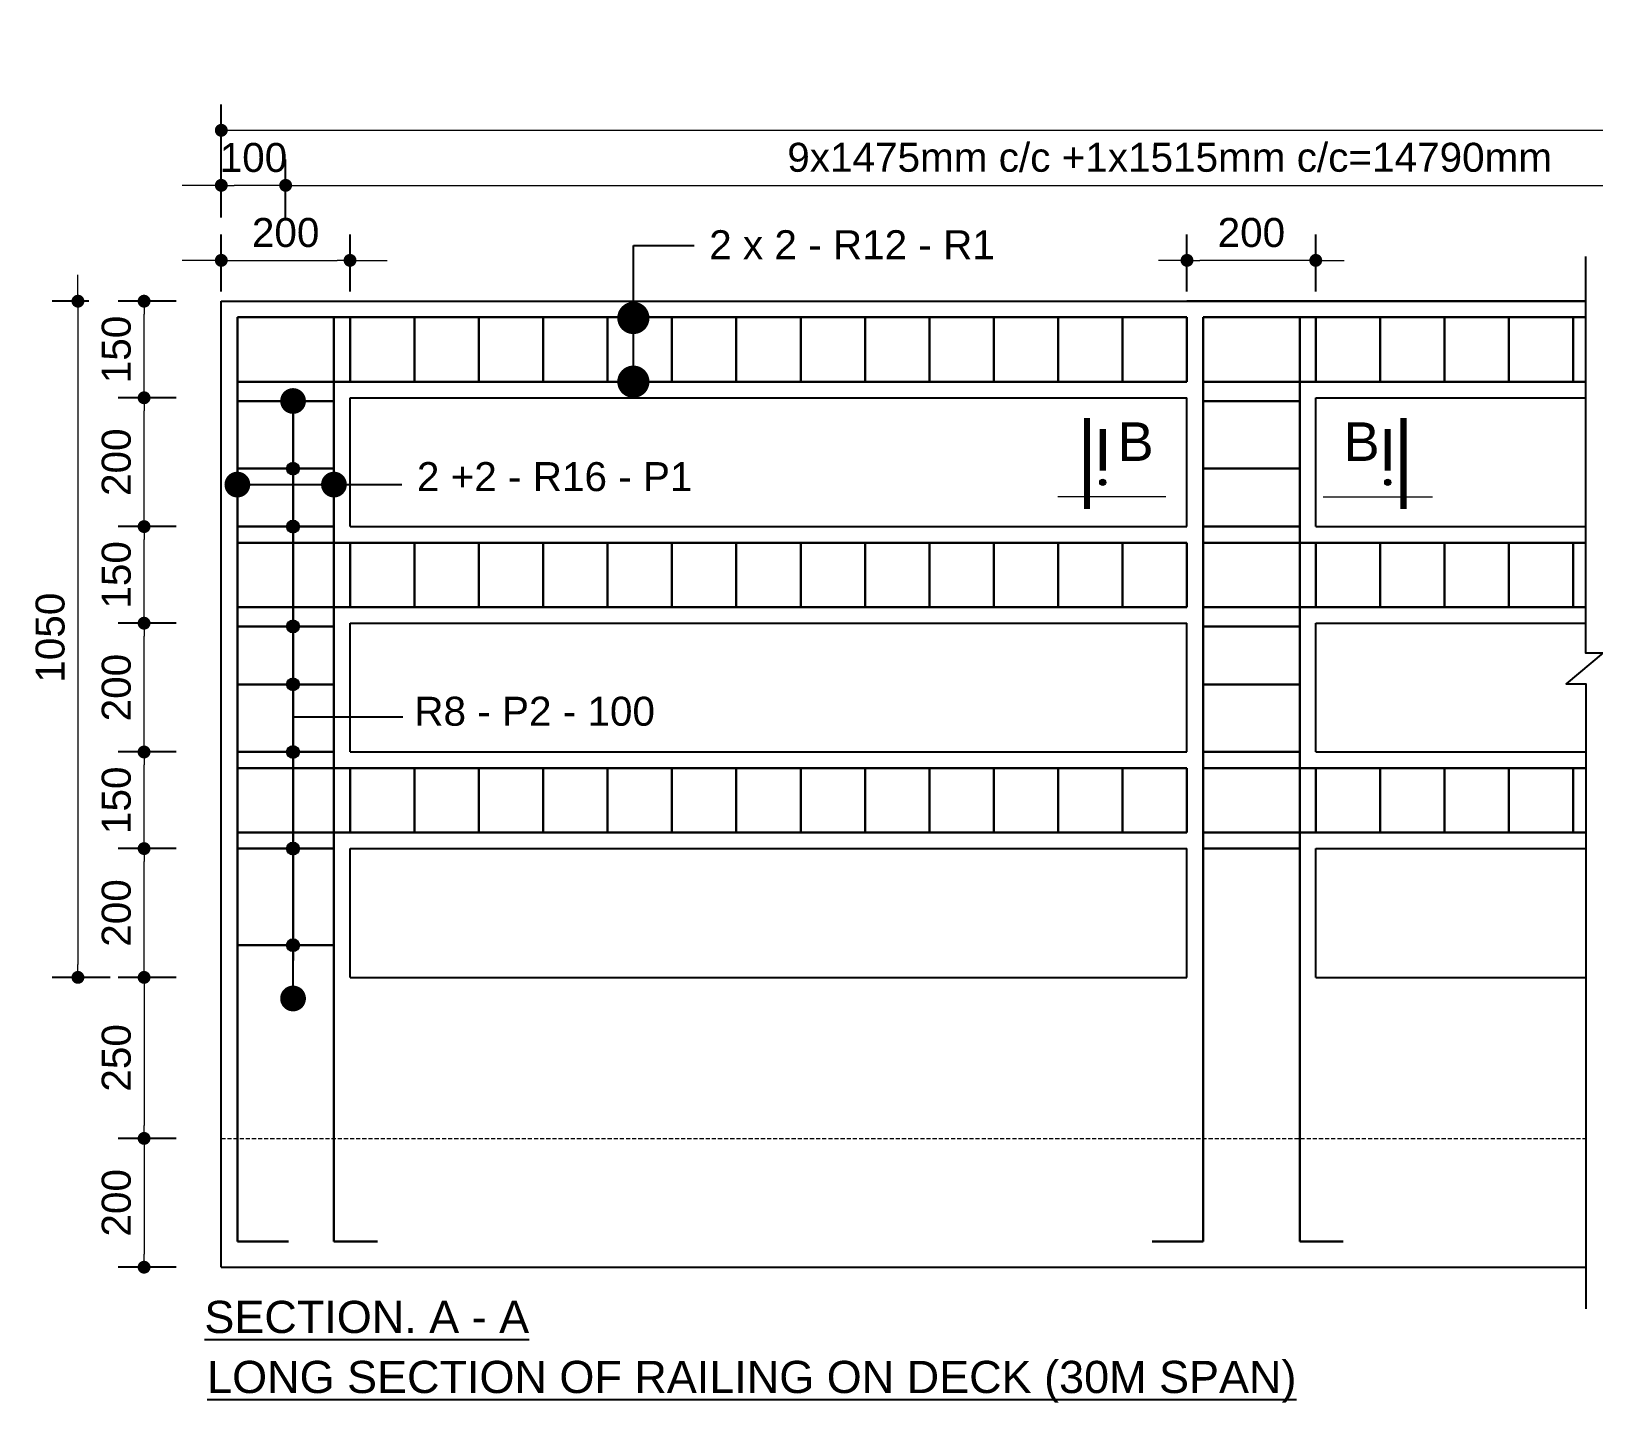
# Model space of a CAD drawing. Header units: millimetres. Extents: x 52966 to 62703, y 7652 to 27430.
# Drawn here: x 52966 to 55393, y 16251 to 18381 of the extents above; entities that cross this region are included whole.
import ezdxf

# ---------------------------------------------------------------- set-up
doc = ezdxf.new("R2010")
doc.units = ezdxf.units.MM
doc.header["$PDMODE"] = 3
doc.linetypes.add('DASHED', pattern=[19.049999999999997, 12.7, -6.35])
for name, color, linetype, lineweight in [('Ber', 12, 'Continuous', 30), ('Deck Slab', 11, 'Continuous', 25), ('Dimision', 4, 'Continuous', 18), ('Girder Line', 200, 'Continuous', 13), ('Pile', 7, 'Continuous', 20), ('Text', 7, 'Continuous', 18)]:
    doc.layers.add(name, color=color, linetype=linetype, lineweight=lineweight)
doc.styles.get("Standard").update_dxf_attribs({"font": 'arial.ttf'})
doc.dimstyles.new('ISO-25', dxfattribs={"dimtxt": 75, "dimasz": 28, "dimexe": 75, "dimexo": 45.625, "dimgap": 20, "dimtad": 1, "dimtoh": 1, "dimdec": 0, "dimtxsty": 'Standard', "dimblk": 'DOT', "dimcen": 300, "dimclrd": 256, "dimclre": 256, "dimclrt": 256, "dimadec": 0, "dimazin": 0, "dimtfac": 1, "dimtdec": 0, "dimtix": 1, "dimtmove": 0, "dimatfit": 3, "dimldrblk": 'DOT', "dimfxl": 1, "dimlwd": -1, "dimarcsym": 0})

# ---------------------------------------------------------------- blocks, each defined once
blk = doc.blocks.new('_Dot')
at = {"color": 0, "linetype": 'ByBlock', "lineweight": -2}
blk.add_line((-0.5, 0), (-1, 0), dxfattribs=at)
at = {"color": 0, "linetype": 'ByBlock', "const_width": 0.5}
blk.add_lwpolyline([(-0.25, 0, 1), (0.25, 0, 1)], format="xyb", close=True, dxfattribs=at)
blk = doc.blocks.new('*D106')
at = {"layer": 'Defpoints', "color": 0, "linetype": 'Continuous', "transparency": 16777216}
for p in [(56107.40512101039, 18141.72608982975), (53361.27633647373, 18036.70275572885), (56107.40512101039, 18025.23161989383)]:
    blk.add_point(p, dxfattribs=at)
at = {"layer": 'Dimision', "linetype": 'Continuous', "lineweight": -2, "transparency": 16777216}
for p, q in [((53361.27633647373, 18091.72608982975), (53361.27633647373, 18181.72608982975)), ((56107.40512101039, 18091.72608982975), (56107.40512101039, 18181.72608982975))]:
    blk.add_line(p, q, dxfattribs=at)
at = {"layer": 'Dimision', "linetype": 'Continuous', "transparency": 16777216}
blk.add_line((53381.27633647373, 18141.72608982975), (56087.40512101039, 18141.72608982975), dxfattribs=at)
at = {"layer": 'Dimision', "linetype": 'Continuous', "transparency": 16777216, "xscale": 20, "yscale": 20, "zscale": 20, "rotation": 180}
blk.add_blockref('_Dot', (53361.27633647373, 18141.72608982975), dxfattribs=at)
at = {"layer": 'Dimision', "linetype": 'Continuous', "transparency": 16777216, "xscale": 20, "yscale": 20, "zscale": 20}
blk.add_blockref('_Dot', (56107.40512101039, 18141.72608982975), dxfattribs=at)
at = {"layer": 'Dimision', "linetype": 'Continuous', "transparency": 16777216, "insert": (54734.34072874206, 18184.99348409988), "char_height": 45, "attachment_point": 5}
blk.add_mtext('9x1475mm c/c +1x1515mm c/c=14790mm', dxfattribs=at)
blk = doc.blocks.new('*D107')
at = {"layer": 'Defpoints', "color": 0, "linetype": 'Continuous', "transparency": 16777216}
for p in [(53461.27633647373, 18025.23161989383), (53261.27633647373, 17961.84145251702), (53461.27633647373, 17961.84145251702)]:
    blk.add_point(p, dxfattribs=at)
at = {"layer": 'Dimision', "linetype": 'Continuous', "lineweight": -2, "transparency": 16777216}
for p, q in [((53261.27633647373, 17976.84145251702), (53261.27633647373, 18065.23161989383)), ((53461.27633647373, 17976.84145251702), (53461.27633647373, 18065.23161989383))]:
    blk.add_line(p, q, dxfattribs=at)
at = {"layer": 'Dimision', "linetype": 'Continuous', "transparency": 16777216}
blk.add_line((53281.27633647373, 18025.23161989383), (53441.27633647373, 18025.23161989383), dxfattribs=at)
at = {"layer": 'Dimision', "linetype": 'Continuous', "transparency": 16777216, "xscale": 20, "yscale": 20, "zscale": 20, "rotation": 180}
blk.add_blockref('_Dot', (53261.27633647373, 18025.23161989383), dxfattribs=at)
at = {"layer": 'Dimision', "linetype": 'Continuous', "transparency": 16777216, "xscale": 20, "yscale": 20, "zscale": 20}
blk.add_blockref('_Dot', (53461.27633647373, 18025.23161989383), dxfattribs=at)
at = {"layer": 'Dimision', "linetype": 'Continuous', "transparency": 16777216, "insert": (53361.27633647373, 18068.2074043413), "char_height": 45, "attachment_point": 5}
blk.add_mtext('200', dxfattribs=at)
blk = doc.blocks.new('*D108')
at = {"layer": 'Defpoints', "color": 0, "linetype": 'Continuous', "transparency": 16777216}
for p in [(54761.27633647373, 18025.23161989383), (54761.27633647373, 17961.84145251702), (54961.27633647373, 17961.84145251702)]:
    blk.add_point(p, dxfattribs=at)
at = {"layer": 'Dimision', "linetype": 'Continuous', "lineweight": -2, "transparency": 16777216}
for p, q in [((54761.27633647373, 17976.84145251702), (54761.27633647373, 18065.23161989383)), ((54961.27633647373, 17976.84145251702), (54961.27633647373, 18065.23161989383))]:
    blk.add_line(p, q, dxfattribs=at)
at = {"layer": 'Dimision', "linetype": 'Continuous', "transparency": 16777216}
blk.add_line((54941.27633647373, 18025.23161989383), (54781.27633647373, 18025.23161989383), dxfattribs=at)
at = {"layer": 'Dimision', "linetype": 'Continuous', "transparency": 16777216, "xscale": 20, "yscale": 20, "zscale": 20, "rotation": 180}
blk.add_blockref('_Dot', (54761.27633647373, 18025.23161989383), dxfattribs=at)
at = {"layer": 'Dimision', "linetype": 'Continuous', "transparency": 16777216, "xscale": 20, "yscale": 20, "zscale": 20}
blk.add_blockref('_Dot', (54961.27633647373, 18025.23161989383), dxfattribs=at)
at = {"layer": 'Dimision', "linetype": 'Continuous', "transparency": 16777216, "insert": (54861.27633647373, 18068.2074043413), "char_height": 45, "attachment_point": 5}
blk.add_mtext('200', dxfattribs=at)
blk = doc.blocks.new('*D111')
at = {"layer": 'Defpoints', "color": 0, "linetype": 'Continuous', "transparency": 16777216}
for p in [(53101.38563883876, 17961.84145251702), (53038.63598632504, 16911.84145251702), (53461.27633647376, 16911.84145251702)]:
    blk.add_point(p, dxfattribs=at)
at = {"layer": 'Dimision', "linetype": 'Continuous', "lineweight": -2, "transparency": 16777216}
for p, q in [((53055.76063883876, 17961.84145251702), (52998.63598632504, 17961.84145251702)), ((53088.63598632504, 16911.84145251702), (52998.63598632504, 16911.84145251702))]:
    blk.add_line(p, q, dxfattribs=at)
at = {"layer": 'Dimision', "linetype": 'Continuous', "transparency": 16777216}
blk.add_line((53038.63598632504, 17941.84145251702), (53038.63598632504, 16931.84145251702), dxfattribs=at)
at = {"layer": 'Dimision', "linetype": 'Continuous', "transparency": 16777216, "xscale": 20, "yscale": 20, "zscale": 20}
for p, rotation in [((53038.63598632504, 17961.84145251702), 90), ((53038.63598632504, 16911.84145251702), 270)]:
    blk.add_blockref('_Dot', p, dxfattribs=dict(at, rotation=rotation))
at = {"layer": 'Dimision', "linetype": 'Continuous', "transparency": 16777216, "insert": (52995.66020187733, 17439.34145251702), "char_height": 45, "attachment_point": 5, "rotation": 90}
blk.add_mtext('1050', dxfattribs=at)
blk = doc.blocks.new('*D113')
at = {"layer": 'Defpoints', "color": 0, "linetype": 'Continuous', "transparency": 16777216}
for p in [(53261.27633647373, 18141.72608982975), (53261.27633647373, 17996.95915104096), (53361.27633647373, 17996.95915104096)]:
    blk.add_point(p, dxfattribs=at)
at = {"layer": 'Dimision', "linetype": 'Continuous', "lineweight": -2, "transparency": 16777216}
for p, q in [((53261.27633647373, 18091.72608982975), (53261.27633647373, 18181.72608982975)), ((53361.27633647373, 18091.72608982975), (53361.27633647373, 18181.72608982975))]:
    blk.add_line(p, q, dxfattribs=at)
at = {"layer": 'Dimision', "linetype": 'Continuous', "transparency": 16777216}
blk.add_line((53341.27633647373, 18141.72608982975), (53281.27633647373, 18141.72608982975), dxfattribs=at)
at = {"layer": 'Dimision', "linetype": 'Continuous', "transparency": 16777216, "xscale": 20, "yscale": 20, "zscale": 20, "rotation": 180}
blk.add_blockref('_Dot', (53261.27633647373, 18141.72608982975), dxfattribs=at)
at = {"layer": 'Dimision', "linetype": 'Continuous', "transparency": 16777216, "xscale": 20, "yscale": 20, "zscale": 20}
blk.add_blockref('_Dot', (53361.27633647373, 18141.72608982975), dxfattribs=at)
at = {"layer": 'Dimision', "linetype": 'Continuous', "transparency": 16777216, "insert": (53311.27633647373, 18184.70187427722), "char_height": 45, "attachment_point": 5}
blk.add_mtext('100', dxfattribs=at)
blk = doc.blocks.new('*D114')
at = {"layer": 'Defpoints', "color": 0, "linetype": 'Continuous', "transparency": 16777216}
for p in [(53141.38563883897, 17261.84145251702), (53261.27633647376, 17261.84145251702), (53261.27633647376, 17111.84145251702)]:
    blk.add_point(p, dxfattribs=at)
at = {"layer": 'Dimision', "linetype": 'Continuous', "lineweight": -2, "transparency": 16777216}
for p, q in [((53191.38563883897, 17261.84145251702), (53101.38563883897, 17261.84145251702)), ((53191.38563883897, 17111.84145251702), (53101.38563883897, 17111.84145251702))]:
    blk.add_line(p, q, dxfattribs=at)
at = {"layer": 'Dimision', "linetype": 'Continuous', "transparency": 16777216}
blk.add_line((53141.38563883897, 17131.84145251702), (53141.38563883897, 17241.84145251702), dxfattribs=at)
at = {"layer": 'Dimision', "linetype": 'Continuous', "transparency": 16777216, "xscale": 20, "yscale": 20, "zscale": 20}
for p, rotation in [((53141.38563883897, 17261.84145251702), 90), ((53141.38563883897, 17111.84145251702), 270)]:
    blk.add_blockref('_Dot', p, dxfattribs=dict(at, rotation=rotation))
at = {"layer": 'Dimision', "linetype": 'Continuous', "transparency": 16777216, "insert": (53098.40985439149, 17186.841452517), "char_height": 45, "attachment_point": 5, "rotation": 90}
blk.add_mtext('150', dxfattribs=at)
blk = doc.blocks.new('*D115')
at = {"layer": 'Defpoints', "color": 0, "linetype": 'Continuous', "transparency": 16777216}
for p in [(53141.38563883897, 17461.84145251702), (53261.27633647376, 17461.84145251702), (53261.27633647376, 17261.84145251702)]:
    blk.add_point(p, dxfattribs=at)
at = {"layer": 'Dimision', "linetype": 'Continuous', "lineweight": -2, "transparency": 16777216}
for p, q in [((53191.38563883897, 17461.84145251702), (53101.38563883897, 17461.84145251702)), ((53191.38563883897, 17261.84145251702), (53101.38563883897, 17261.84145251702))]:
    blk.add_line(p, q, dxfattribs=at)
at = {"layer": 'Dimision', "linetype": 'Continuous', "transparency": 16777216}
blk.add_line((53141.38563883897, 17281.84145251702), (53141.38563883897, 17441.84145251702), dxfattribs=at)
at = {"layer": 'Dimision', "linetype": 'Continuous', "transparency": 16777216, "xscale": 20, "yscale": 20, "zscale": 20}
for p, rotation in [((53141.38563883897, 17461.84145251702), 90), ((53141.38563883897, 17261.84145251702), 270)]:
    blk.add_blockref('_Dot', p, dxfattribs=dict(at, rotation=rotation))
at = {"layer": 'Dimision', "linetype": 'Continuous', "transparency": 16777216, "insert": (53098.40985439149, 17361.841452517), "char_height": 45, "attachment_point": 5, "rotation": 90}
blk.add_mtext('200', dxfattribs=at)
blk = doc.blocks.new('*D116')
at = {"layer": 'Defpoints', "color": 0, "linetype": 'Continuous', "transparency": 16777216}
for p in [(53141.38563883897, 17611.84145251702), (53261.27633647376, 17611.84145251702), (53261.27633647376, 17461.84145251702)]:
    blk.add_point(p, dxfattribs=at)
at = {"layer": 'Dimision', "linetype": 'Continuous', "lineweight": -2, "transparency": 16777216}
for p, q in [((53191.38563883897, 17611.84145251702), (53101.38563883897, 17611.84145251702)), ((53191.38563883897, 17461.84145251702), (53101.38563883897, 17461.84145251702))]:
    blk.add_line(p, q, dxfattribs=at)
at = {"layer": 'Dimision', "linetype": 'Continuous', "transparency": 16777216}
blk.add_line((53141.38563883897, 17481.84145251702), (53141.38563883897, 17591.84145251702), dxfattribs=at)
at = {"layer": 'Dimision', "linetype": 'Continuous', "transparency": 16777216, "xscale": 20, "yscale": 20, "zscale": 20}
for p, rotation in [((53141.38563883897, 17611.84145251702), 90), ((53141.38563883897, 17461.84145251702), 270)]:
    blk.add_blockref('_Dot', p, dxfattribs=dict(at, rotation=rotation))
at = {"layer": 'Dimision', "linetype": 'Continuous', "transparency": 16777216, "insert": (53098.40985439149, 17536.841452517), "char_height": 45, "attachment_point": 5, "rotation": 90}
blk.add_mtext('150', dxfattribs=at)
blk = doc.blocks.new('*D117')
at = {"layer": 'Defpoints', "color": 0, "linetype": 'Continuous', "transparency": 16777216}
for p in [(53141.38563883897, 17811.84145251702), (53261.27633647376, 17811.84145251702), (53261.27633647376, 17611.84145251702)]:
    blk.add_point(p, dxfattribs=at)
at = {"layer": 'Dimision', "linetype": 'Continuous', "lineweight": -2, "transparency": 16777216}
for p, q in [((53191.38563883897, 17811.84145251702), (53101.38563883897, 17811.84145251702)), ((53191.38563883897, 17611.84145251702), (53101.38563883897, 17611.84145251702))]:
    blk.add_line(p, q, dxfattribs=at)
at = {"layer": 'Dimision', "linetype": 'Continuous', "transparency": 16777216}
blk.add_line((53141.38563883897, 17631.84145251702), (53141.38563883897, 17791.84145251702), dxfattribs=at)
at = {"layer": 'Dimision', "linetype": 'Continuous', "transparency": 16777216, "xscale": 20, "yscale": 20, "zscale": 20}
for p, rotation in [((53141.38563883897, 17811.84145251702), 90), ((53141.38563883897, 17611.84145251702), 270)]:
    blk.add_blockref('_Dot', p, dxfattribs=dict(at, rotation=rotation))
at = {"layer": 'Dimision', "linetype": 'Continuous', "transparency": 16777216, "insert": (53098.40985439149, 17711.841452517), "char_height": 45, "attachment_point": 5, "rotation": 90}
blk.add_mtext('200', dxfattribs=at)
blk = doc.blocks.new('*D124')
at = {"layer": 'Defpoints', "color": 0, "linetype": 'Continuous', "transparency": 16777216}
for p in [(53141.38563883894, 17961.84145251702), (53261.27633647376, 17961.84145251702), (53261.27633647376, 17811.84145251702)]:
    blk.add_point(p, dxfattribs=at)
at = {"layer": 'Dimision', "linetype": 'Continuous', "lineweight": -2, "transparency": 16777216}
for p, q in [((53191.38563883894, 17961.84145251702), (53101.38563883894, 17961.84145251702)), ((53191.38563883894, 17811.84145251702), (53101.38563883894, 17811.84145251702))]:
    blk.add_line(p, q, dxfattribs=at)
at = {"layer": 'Dimision', "linetype": 'Continuous', "transparency": 16777216}
blk.add_line((53141.38563883894, 17831.84145251702), (53141.38563883894, 17941.84145251702), dxfattribs=at)
at = {"layer": 'Dimision', "linetype": 'Continuous', "transparency": 16777216, "xscale": 20, "yscale": 20, "zscale": 20}
for p, rotation in [((53141.38563883894, 17961.84145251702), 90), ((53141.38563883894, 17811.84145251702), 270)]:
    blk.add_blockref('_Dot', p, dxfattribs=dict(at, rotation=rotation))
at = {"layer": 'Dimision', "linetype": 'Continuous', "transparency": 16777216, "insert": (53098.40985439146, 17886.841452517), "char_height": 45, "attachment_point": 5, "rotation": 90}
blk.add_mtext('150', dxfattribs=at)
blk = doc.blocks.new('*D109')
at = {"layer": 'Defpoints', "color": 0, "linetype": 'Continuous', "transparency": 16777216}
for p in [(53141.38563883897, 17111.84145251702), (53261.27633647376, 17111.84145251702), (53261.27633647376, 16911.84145251702)]:
    blk.add_point(p, dxfattribs=at)
at = {"layer": 'Dimision', "linetype": 'Continuous', "lineweight": -2, "transparency": 16777216}
for p, q in [((53191.38563883897, 17111.84145251702), (53101.38563883897, 17111.84145251702)), ((53191.38563883897, 16911.84145251702), (53101.38563883897, 16911.84145251702))]:
    blk.add_line(p, q, dxfattribs=at)
at = {"layer": 'Dimision', "linetype": 'Continuous', "transparency": 16777216}
blk.add_line((53141.38563883897, 16931.84145251702), (53141.38563883897, 17091.84145251702), dxfattribs=at)
at = {"layer": 'Dimision', "linetype": 'Continuous', "transparency": 16777216, "xscale": 20, "yscale": 20, "zscale": 20}
for p, rotation in [((53141.38563883897, 17111.84145251702), 90), ((53141.38563883897, 16911.84145251702), 270)]:
    blk.add_blockref('_Dot', p, dxfattribs=dict(at, rotation=rotation))
at = {"layer": 'Dimision', "linetype": 'Continuous', "transparency": 16777216, "insert": (53098.40985439149, 17011.841452517), "char_height": 45, "attachment_point": 5, "rotation": 90}
blk.add_mtext('200', dxfattribs=at)
blk = doc.blocks.new('*D125')
at = {"layer": 'Defpoints', "color": 0, "linetype": 'Continuous', "transparency": 16777216}
for p in [(53461.27633647376, 16911.84145251702), (53141.38563883917, 16661.84145251702), (53360.68767165521, 16661.84145251702)]:
    blk.add_point(p, dxfattribs=at)
at = {"layer": 'Dimision', "linetype": 'Continuous', "lineweight": -2, "transparency": 16777216}
for p, q in [((53191.38563883917, 16911.84145251702), (53101.38563883917, 16911.84145251702)), ((53191.38563883917, 16661.84145251702), (53101.38563883917, 16661.84145251702))]:
    blk.add_line(p, q, dxfattribs=at)
at = {"layer": 'Dimision', "linetype": 'Continuous', "transparency": 16777216}
blk.add_line((53141.38563883917, 16891.84145251702), (53141.38563883917, 16681.84145251702), dxfattribs=at)
at = {"layer": 'Dimision', "linetype": 'Continuous', "transparency": 16777216, "xscale": 20, "yscale": 20, "zscale": 20}
for p, rotation in [((53141.38563883917, 16911.84145251702), 90), ((53141.38563883917, 16661.84145251702), 270)]:
    blk.add_blockref('_Dot', p, dxfattribs=dict(at, rotation=rotation))
at = {"layer": 'Dimision', "linetype": 'Continuous', "transparency": 16777216, "insert": (53098.40985439169, 16786.841452517), "char_height": 45, "attachment_point": 5, "rotation": 90}
blk.add_mtext('250', dxfattribs=at)
blk = doc.blocks.new('*D126')
at = {"layer": 'Defpoints', "color": 0, "linetype": 'Continuous', "transparency": 16777216}
for p in [(53360.68767165521, 16661.84145251702), (53141.38563883914, 16461.84145251702), (53261.27633647375, 16461.84145251702)]:
    blk.add_point(p, dxfattribs=at)
at = {"layer": 'Dimision', "linetype": 'Continuous', "lineweight": -2, "transparency": 16777216}
for p, q in [((53191.38563883914, 16661.84145251702), (53101.38563883914, 16661.84145251702)), ((53191.38563883914, 16461.84145251702), (53101.38563883914, 16461.84145251702))]:
    blk.add_line(p, q, dxfattribs=at)
at = {"layer": 'Dimision', "linetype": 'Continuous', "transparency": 16777216}
blk.add_line((53141.38563883914, 16641.84145251702), (53141.38563883914, 16481.84145251702), dxfattribs=at)
at = {"layer": 'Dimision', "linetype": 'Continuous', "transparency": 16777216, "xscale": 20, "yscale": 20, "zscale": 20}
for p, rotation in [((53141.38563883914, 16661.84145251702), 90), ((53141.38563883914, 16461.84145251702), 270)]:
    blk.add_blockref('_Dot', p, dxfattribs=dict(at, rotation=rotation))
at = {"layer": 'Dimision', "linetype": 'Continuous', "transparency": 16777216, "insert": (53098.40985439166, 16561.841452517), "char_height": 45, "attachment_point": 5, "rotation": 90}
blk.add_mtext('200', dxfattribs=at)
blk = doc.blocks.new('*D123')
at = {"layer": 'Defpoints', "color": 0, "linetype": 'Continuous', "transparency": 16777216}
for p in [(59121.49652004112, 18227.17803512448), (53261.27633647373, 18117.73215958669), (59121.49652004112, 18117.73215958669)]:
    blk.add_point(p, dxfattribs=at)
at = {"layer": 'Dimision', "linetype": 'Continuous', "lineweight": -2, "transparency": 16777216}
for p, q in [((53261.27633647373, 18177.17803512448), (53261.27633647373, 18267.17803512448)), ((59121.49652004112, 18177.17803512448), (59121.49652004112, 18267.17803512448))]:
    blk.add_line(p, q, dxfattribs=at)
at = {"layer": 'Dimision', "linetype": 'Continuous', "transparency": 16777216}
blk.add_line((53281.27633647373, 18227.17803512448), (59101.49652004112, 18227.17803512448), dxfattribs=at)
at = {"layer": 'Dimision', "linetype": 'Continuous', "transparency": 16777216, "xscale": 20, "yscale": 20, "zscale": 20, "rotation": 180}
blk.add_blockref('_Dot', (53261.27633647373, 18227.17803512448), dxfattribs=at)
at = {"layer": 'Dimision', "linetype": 'Continuous', "transparency": 16777216, "xscale": 20, "yscale": 20, "zscale": 20}
blk.add_blockref('_Dot', (59121.49652004112, 18227.17803512448), dxfattribs=at)
at = {"layer": 'Dimision', "linetype": 'Continuous', "transparency": 16777216, "insert": (56191.38642825743, 18276.30832161834), "char_height": 45, "attachment_point": 5}
blk.add_mtext('For 30m Span ', dxfattribs=at)

msp = doc.modelspace()

# ---------------------------------------------------------------- hatches: boundary and pattern name
at = {"layer": 'Dimision', "linetype": 'Continuous'}
h = msp.add_hatch(color=256, dxfattribs=at)
h.paths.add_polyline_path([(53382.77083285706, 17701.84145251702, 1), (53362.77083285706, 17701.84145251702)])
h.paths.add_polyline_path([(53382.77083285706, 17701.84145251702), (53362.77083285706, 17701.84145251702, 1)])
h = msp.add_hatch(color=256, dxfattribs=at)
h.paths.add_polyline_path([(53382.77083285707, 17611.84145251702, 1), (53362.77083285707, 17611.84145251702)])
h.paths.add_polyline_path([(53382.77083285707, 17611.84145251702), (53362.77083285707, 17611.84145251702, 1)])
h = msp.add_hatch(color=256, dxfattribs=at)
h.paths.add_polyline_path([(53362.77083285706, 17456.84145251702), (53382.77083285706, 17456.84145251702, 1)])
h.paths.add_polyline_path([(53382.77083285706, 17456.84145251702), (53362.77083285706, 17456.84145251702, 1)])
h = msp.add_hatch(color=256, dxfattribs=at)
h.paths.add_polyline_path([(53362.77083285706, 17366.84145251702), (53382.77083285706, 17366.84145251702, 1)])
h.paths.add_polyline_path([(53382.77083285706, 17366.84145251702), (53362.77083285706, 17366.84145251702, 1)])
h = msp.add_hatch(color=256, dxfattribs=at)
h.paths.add_polyline_path([(53362.77083285706, 17261.84145251702), (53382.77083285706, 17261.84145251702, 1)])
h.paths.add_polyline_path([(53382.77083285706, 17261.84145251702), (53362.77083285706, 17261.84145251702, 1)])
h = msp.add_hatch(color=256, dxfattribs=at)
h.paths.add_polyline_path([(53362.77083285706, 17111.84145251702), (53382.77083285706, 17111.84145251702, 1)])
h.paths.add_polyline_path([(53382.77083285706, 17111.84145251702), (53362.77083285706, 17111.84145251702, 1)])
h = msp.add_hatch(color=256, dxfattribs=at)
h.paths.add_polyline_path([(53362.77083285706, 16961.84145251707), (53382.77083285706, 16961.84145251707, 1)])
h.paths.add_polyline_path([(53382.77083285706, 16961.84145251707), (53362.77083285706, 16961.84145251707, 1)])
at = {"layer": 'Pile', "ltscale": 5}
h = msp.add_hatch(color=5, dxfattribs=at)
h.set_gradient(color1=(0, 0, 255), one_color=1, tint=1, name='CYLINDER')
h.paths.add_polyline_path([(54625.74328131188, 17680.53536487882, 1), (54635.23546881188, 17680.53536487882, 1)])
h = msp.add_hatch(color=5, dxfattribs=at)
h.set_gradient(color1=(0, 0, 255), one_color=1, tint=1, name='CYLINDER')
h.paths.add_polyline_path([(55077.84191940434, 17680.53536487868, -1), (55068.34973190434, 17680.53536487868, -1)])

# ---------------------------------------------------------------- linework, layer by layer
at = {"layer": 'Ber', "linetype": 'Continuous'}
for p, q in [((53286.27633647372, 16501.84145251699), (53286.27633647373, 17936.84145251702)), ((53286.27633647373, 17936.84145251702), (54761.27633647373, 17936.84145251702)), ((53436.27633647373, 16501.84145251699), (53436.27633647373, 17936.84145251702)), ((53461.27633647373, 17836.84145251702), (53461.27633647373, 17936.84145251702)), ((53561.27633647373, 17836.84145251702), (53561.27633647373, 17936.84145251702)), ((53661.27633647373, 17836.84145251702), (53661.27633647373, 17936.84145251702)), ((53761.27633647373, 17836.84145251702), (53761.27633647373, 17936.84145251702)), ((53861.27633647373, 17836.84145251702), (53861.27633647373, 17936.84145251702)), ((53961.27633647373, 17836.84145251702), (53961.27633647373, 17936.84145251702)), ((54061.27633647373, 17836.84145251702), (54061.27633647373, 17936.84145251702)), ((54161.27633647373, 17836.84145251702), (54161.27633647373, 17936.84145251702)), ((54261.27633647373, 17836.84145251702), (54261.27633647373, 17936.84145251702)), ((54361.27633647373, 17836.84145251702), (54361.27633647373, 17936.84145251702)), ((54461.27633647373, 17836.84145251702), (54461.27633647373, 17936.84145251702)), ((54561.27633647373, 17836.84145251702), (54561.27633647373, 17936.84145251702)), ((54561.27633647373, 17836.84145251702), (54561.27633647373, 17936.84145251702)), ((54661.27633647373, 17836.84145251702), (54661.27633647373, 17936.84145251702)), ((54761.27633647373, 17836.84145251702), (54761.27633647373, 17936.84145251702)), ((54761.27633647373, 17936.84145251702), (54761.27633647375, 17936.84145251702)), ((54786.27633647373, 17936.84145251702), (55380.46376566785, 17936.84145251702)), ((54786.27633647375, 16501.84145251699), (54786.27633647373, 17936.84145251702)), ((55380.46376566785, 17936.84145251702), (54786.27633647373, 17936.84145251702)), ((54936.27633647373, 16501.84145251699), (54936.27633647373, 17936.84145251702)), ((54961.27633647373, 17836.84145251704), (54961.27633647373, 17936.84145251702)), ((55061.27633647373, 17836.84145251704), (55061.27633647373, 17936.84145251702)), ((55161.27633647373, 17836.84145251704), (55161.27633647373, 17936.84145251702)), ((55261.27633647373, 17836.84145251704), (55261.27633647373, 17936.84145251702)), ((55361.27633647373, 17836.84145251704), (55361.27633647373, 17936.84145251702)), ((53286.27633647373, 17836.84145251702), (54761.27633647373, 17836.84145251702)), ((54761.27633647373, 17836.84145251702), (54761.27633647375, 17836.84145251702)), ((54786.27633647373, 17836.84145251704), (55380.46376566785, 17836.84145251702)), ((55380.46376566785, 17836.84145251702), (54786.27633647373, 17836.84145251702)), ((53286.27633647373, 17806.84145251702), (53436.27633647373, 17806.84145251702)), ((54786.27633647373, 17806.84145251702), (54936.27633647373, 17806.84145251702)), ((53286.27633647373, 17701.84145251702), (53436.27633647373, 17701.84145251702)), ((54786.27633647373, 17701.84145251702), (54936.27633647373, 17701.84145251702)), ((53286.27633647373, 17611.84145251702), (53436.27633647373, 17611.84145251702)), ((54786.27633647373, 17611.84145251702), (54936.27633647373, 17611.84145251702)), ((53286.27633647373, 17586.84145251702), (54661.27633647373, 17586.84145251702)), ((53461.27633647373, 17486.84145251704), (53461.27633647373, 17586.84145251702)), ((53561.27633647373, 17486.84145251704), (53561.27633647373, 17586.84145251702)), ((53661.27633647373, 17486.84145251704), (53661.27633647373, 17586.84145251702)), ((53761.27633647373, 17486.84145251704), (53761.27633647373, 17586.84145251702)), ((53861.27633647373, 17486.84145251704), (53861.27633647373, 17586.84145251702)), ((53961.27633647373, 17486.84145251704), (53961.27633647373, 17586.84145251702)), ((54061.27633647373, 17486.84145251704), (54061.27633647373, 17586.84145251702)), ((54161.27633647373, 17486.84145251704), (54161.27633647373, 17586.84145251702)), ((54261.27633647373, 17486.84145251704), (54261.27633647373, 17586.84145251702)), ((54361.27633647373, 17486.84145251704), (54361.27633647373, 17586.84145251702)), ((54461.27633647373, 17486.84145251704), (54461.27633647373, 17586.84145251702)), ((54561.27633647373, 17486.84145251704), (54561.27633647373, 17586.84145251702)), ((54661.27633647373, 17486.84145251702), (54661.27633647373, 17586.84145251702)), ((54661.27633647373, 17586.84145251704), (54761.27633647375, 17586.84145251702)), ((54761.27633647373, 17486.84145251702), (54761.27633647373, 17586.84145251702)), ((54786.27633647373, 17586.84145251704), (55380.46376566785, 17586.84145251702)), ((55380.46376566785, 17586.84145251702), (54786.27633647373, 17586.84145251702)), ((54961.27633647373, 17486.84145251702), (54961.27633647373, 17586.84145251702)), ((55061.27633647373, 17486.84145251702), (55061.27633647373, 17586.84145251702)), ((55161.27633647373, 17486.84145251702), (55161.27633647373, 17586.84145251702)), ((55261.27633647373, 17486.84145251702), (55261.27633647373, 17586.84145251702)), ((55361.27633647373, 17486.84145251702), (55361.27633647373, 17586.84145251702)), ((53286.27633647373, 17486.84145251702), (54761.27633647373, 17486.84145251702)), ((54761.27633647373, 17486.84145251702), (54761.27633647375, 17486.84145251702)), ((54786.27633647373, 17486.84145251702), (55380.46376566785, 17486.84145251702)), ((55380.46376566785, 17486.84145251702), (54786.27633647373, 17486.84145251702)), ((53286.27633647373, 17456.84145251702), (53436.27633647373, 17456.84145251702)), ((54786.27633647373, 17456.84145251702), (54936.27633647373, 17456.84145251702)), ((53286.27633647373, 17366.84145251702), (53436.27633647373, 17366.84145251702)), ((54786.27633647373, 17366.84145251702), (54936.27633647373, 17366.84145251702)), ((53286.27633647373, 17261.84145251702), (53436.27633647373, 17261.84145251702)), ((54786.27633647373, 17261.84145251702), (54936.27633647373, 17261.84145251702)), ((53286.27633647373, 17236.84145251702), (54761.27633647373, 17236.84145251702)), ((53461.27633647373, 17136.84145251702), (53461.27633647373, 17236.84145251702)), ((53561.27633647373, 17136.84145251702), (53561.27633647373, 17236.84145251702)), ((53661.27633647373, 17136.84145251702), (53661.27633647373, 17236.84145251702)), ((53761.27633647373, 17136.84145251702), (53761.27633647373, 17236.84145251702)), ((53861.27633647373, 17136.84145251702), (53861.27633647373, 17236.84145251702)), ((53961.27633647373, 17136.84145251702), (53961.27633647373, 17236.84145251702)), ((54061.27633647373, 17136.84145251702), (54061.27633647373, 17236.84145251702)), ((54161.27633647373, 17136.84145251702), (54161.27633647373, 17236.84145251702)), ((54261.27633647373, 17136.84145251702), (54261.27633647373, 17236.84145251702)), ((54361.27633647373, 17136.84145251702), (54361.27633647373, 17236.84145251702)), ((54461.27633647373, 17136.84145251702), (54461.27633647373, 17236.84145251702)), ((54561.27633647373, 17136.84145251702), (54561.27633647373, 17236.84145251702)), ((54661.27633647373, 17136.84145251702), (54661.27633647373, 17236.84145251702)), ((54761.27633647373, 17136.84145251702), (54761.27633647373, 17236.84145251702)), ((54761.27633647373, 17236.84145251702), (54761.27633647375, 17236.84145251702)), ((54786.27633647373, 17236.84145251702), (55380.73368706311, 17236.84145251702)), ((55380.73368706311, 17236.84145251702), (54786.27633647373, 17236.84145251702)), ((54961.27633647373, 17136.84145251702), (54961.27633647373, 17236.84145251702)), ((55061.27633647373, 17136.84145251702), (55061.27633647373, 17236.84145251702)), ((55161.27633647373, 17136.84145251702), (55161.27633647373, 17236.84145251702)), ((55261.27633647373, 17136.84145251702), (55261.27633647373, 17236.84145251702)), ((55361.27633647373, 17136.84145251702), (55361.27633647373, 17236.84145251702)), ((53286.27633647373, 17136.84145251702), (53436.27633647373, 17136.84145251702)), ((53436.27633647373, 17136.84145251702), (54761.27633647373, 17136.84145251702)), ((54761.27633647373, 17136.84145251702), (54761.27633647375, 17136.84145251702)), ((54786.27633647373, 17136.84145251702), (55380.73368706311, 17136.84145251702)), ((55380.73368706311, 17136.84145251704), (54786.27633647373, 17136.84145251702)), ((53286.27633647373, 17111.84145251702), (53436.27633647373, 17111.84145251702)), ((54786.27633647373, 17111.84145251702), (54936.27633647373, 17111.84145251702)), ((53286.27633647373, 16961.84145251707), (53436.27633647373, 16961.84145251707)), ((53286.27633647369, 16501.84145251702), (53365.58292740904, 16501.84145251702)), ((53436.27633647375, 16501.84145251702), (53503.98143336894, 16501.84145251704)), ((54706.9697455384, 16501.84145251702), (54786.27633647375, 16501.84145251702)), ((54936.27633647378, 16501.84145251702), (55003.98143336897, 16501.84145251704))]:
    msp.add_line(p, q, dxfattribs=at)
at = {"layer": 'Deck Slab', "linetype": 'Continuous'}
for p, q in [((53261.27633647373, 17961.84145251702), (55380.46376566785, 17961.84145251702)), ((53261.27633647373, 16461.84145251702), (53261.27633647373, 17961.84145251702)), ((55380.46376566785, 17961.84145251702), (54761.27633647375, 17961.84145251702)), ((53461.27633647373, 17611.84145251702), (53461.27633647373, 17811.84145251702)), ((53461.27633647373, 17811.84145251702), (54761.27633647373, 17811.84145251702)), ((53461.27633647373, 17811.84145251702), (54761.27633647373, 17811.84145251702)), ((54761.27633647373, 17611.84145251704), (54761.27633647373, 17811.84145251704)), ((54961.27633647373, 17611.84145251704), (54961.27633647373, 17811.84145251704)), ((54961.27633647373, 17811.84145251702), (55380.46376566785, 17811.84145251702)), ((53461.27633647373, 17611.84145251704), (54761.27633647373, 17611.84145251704)), ((53461.27633647373, 17611.84145251702), (54761.27633647373, 17611.84145251702)), ((54961.27633647373, 17611.84145251704), (55380.46376566785, 17611.84145251704)), ((53461.27633647373, 17486.84145251702), (53461.27633647373, 17586.84145251702)), ((53461.27633647373, 17261.84145251702), (53461.27633647373, 17461.84145251702)), ((53461.27633647373, 17461.84145251702), (54761.27633647373, 17461.84145251702)), ((53461.27633647373, 17461.84145251702), (54761.27633647373, 17461.84145251702)), ((54761.27633647373, 17261.84145251704), (54761.27633647373, 17461.84145251704)), ((54961.27633647373, 17261.84145251704), (54961.27633647373, 17461.84145251704)), ((54961.27633647373, 17461.84145251704), (55380.46376566785, 17461.84145251704)), ((53372.77083285706, 17316.26087616735), (53543.42159550166, 17316.26087616735)), ((53461.27633647373, 17261.84145251704), (54761.27633647373, 17261.84145251704)), ((53461.27633647373, 17261.84145251702), (54761.27633647373, 17261.84145251702)), ((54961.27633647373, 17261.84145251704), (55380.73368706311, 17261.84145251704)), ((53461.27633647373, 17136.84145251702), (53461.27633647373, 17236.84145251702)), ((53461.27633647372, 16911.84145251702), (53461.27633647373, 17111.84145251702)), ((53461.27633647373, 17111.84145251702), (54761.27633647373, 17111.84145251702)), ((53461.27633647373, 17111.84145251702), (54761.27633647373, 17111.84145251702)), ((54761.27633647373, 16911.84145251702), (54761.27633647373, 17111.84145251704)), ((54961.27633647373, 16911.84145251696), (54961.27633647373, 17111.84145251702)), ((54961.27633647373, 17111.84145251702), (55380.73368706311, 17111.84145251702)), ((53461.27633647373, 16911.84145251702), (54761.27633647373, 16911.84145251702)), ((54961.27633647373, 16911.84145251702), (55380.73368706311, 16911.84145251702)), ((53261.27633647373, 16461.84145251702), (55380.73368706311, 16461.84145251702))]:
    msp.add_line(p, q, dxfattribs=at)
msp.add_lwpolyline([(55380.46376566785, 18031.48258797741), (55380.46376566785, 17415.85979926835), (55407.7057852279, 17415.85979926835), (55350.35136522456, 17367.65833572081), (55380.73368706311, 17367.65833572081), (55380.73368706311, 16396.94091199817)], dxfattribs=at)
msp.add_circle((53372.77083285706, 17782.81891834721), 3.637978807091713e-12, dxfattribs=at)
at = {"layer": 'Dimision', "linetype": 'Continuous'}
for p, q in [((53261.27633647373, 18141.72608982975), (53200.44604748627, 18141.72608982975)), ((53261.27633647373, 18025.23161989383), (53200.44604748627, 18025.23161989383)), ((53461.27633647373, 18025.23161989383), (53518.99270187218, 18025.23161989383)), ((54761.27633647373, 18025.23161989383), (54716.88357425496, 18025.23161989383)), ((54961.27633647373, 18025.23161989383), (55005.19837972755, 18025.23161989383)), ((53038.63598632481, 17961.84145251702), (53038.63598632481, 18002.81379241609))]:
    msp.add_line(p, q, dxfattribs=at)
for centre in [(53372.77083285706, 17701.84145251702), (53372.77083285707, 17611.84145251702), (53372.77083285706, 17456.84145251702), (53372.77083285706, 17366.84145251702), (53372.77083285706, 17261.84145251702), (53372.77083285706, 17111.84145251702), (53372.77083285706, 16961.84145251707)]:
    msp.add_circle(centre, 10, dxfattribs=at)
at = {"layer": 'Girder Line', "linetype": 'DASHED', "ltscale": 0.5}
msp.add_line((53261.27633647373, 16661.84145251702), (55380.73368706311, 16661.84145251703), dxfattribs=at)
at = {"layer": 'Pile', "ltscale": 5}
for p, q in [((54728.24875852051, 17658.11705619646), (54560.90295083553, 17658.11705619646)), ((54972.93038513798, 17658.11705619637), (55142.68224988069, 17658.11705619632))]:
    msp.add_line(p, q, dxfattribs=at)
for points, const_width in [([(54606.02938054469, 17639.07957056254), (54606.02938054469, 17780.65229715505)], 9.4921875), ([(54630.48937506188, 17698.82911229546), (54630.48937506188, 17763.57865402835)], 9.4921875), ([(55073.09582565434, 17698.82911229535), (55073.09582565435, 17763.57865402824)], 9.492187500000004), ([(55097.5558201715, 17639.07957056243), (55097.55582017155, 17780.65229715493)], 9.492187500000004)]:
    msp.add_lwpolyline(points, dxfattribs=dict(at, const_width=const_width))
for centre in [(54630.48937506188, 17680.53536487882), (55073.09582565434, 17680.53536487868)]:
    msp.add_circle(centre, 4.74609375, dxfattribs=at)

# ---------------------------------------------------------------- texts
at = {"layer": 'Deck Slab', "linetype": 'Continuous', "char_height": 50, "attachment_point": 1}
for s, insert in [('{\\LSECTION. A - A}', (53235.02538418522, 16409.62188656961)), ('{\\LLONG SECTION OF RAILING ON DECK (30M SPAN) }', (53239.31246758296, 16316.41248323923))]:
    msp.add_mtext(s, dxfattribs=dict(at, insert=insert))
at = {"layer": 'Girder Line'}
msp.add_text('B', height=60, dxfattribs=at).set_placement((54653.63877433405, 17713.7120296396))
msp.add_text('B', height=60, rotation=359.9999999999766, dxfattribs=at).set_placement((55004.63946867413, 17713.71202963951))
at = {"layer": 'Text', "linetype": 'Continuous', "char_height": 45, "attachment_point": 1}
for s, insert in [('2 x 2 - R12 - R1', (54019.12414496799, 18072.0091571623)), ('2 +2 - R16 - P1', (53565.13294963993, 17711.9523744556)), ('R8 - P2 - 100 ', (53561.0942097012, 17347.62505897166))]:
    msp.add_mtext(s, dxfattribs=dict(at, insert=insert))

# ---------------------------------------------------------------- dimensions: what is measured, and where the dimension line sits
at = {"layer": 'Dimision', "linetype": 'Continuous'}
for base, p1, p2, text, picture, middle in [((59121.49652004112, 18227.17803512448), (53261.27633647373, 18117.73215958669), (59121.49652004112, 18117.73215958669), 'For 30m Span ', '*D123', (56191.38642825743, 18276.30832161834)), ((56107.40512101039, 18141.72608982975), (53361.27633647373, 18036.70275572885), (56107.40512101039, 18025.23161989383), '9x1475mm c/c +1x1515mm c/c=14790mm', '*D106', (54734.34072874206, 18184.99348409988))]:
    dim = msp.add_linear_dim(base=base, p1=p1, p2=p2, text=text, dimstyle='ISO-25', override={"dimtxt": 45, "dimasz": 20, "dimexe": 40, "dimtmove": 1, "dimfxl": 50, "dimfxlon": 1}, dxfattribs=at)
    dim.commit()
    dim.dimension.update_dxf_attribs({"geometry": picture, "text_midpoint": middle})
dim = msp.add_linear_dim(base=(53261.27633647373, 18141.72608982975), p1=(53361.27633647373, 17996.95915104096), p2=(53261.27633647373, 17996.95915104096), dimstyle='ISO-25', override={"dimtxt": 45, "dimasz": 20, "dimexe": 40, "dimtmove": 1, "dimfxl": 50, "dimfxlon": 1}, dxfattribs=at)
dim.commit()
dim.dimension.update_dxf_attribs({"geometry": '*D113', "text_midpoint": (53311.27633647373, 18141.72608982975), "dimtype": 160})
for base, p1, p2, picture, middle in [((53461.27633647373, 18025.23161989383), (53261.27633647373, 17961.84145251702), (53461.27633647373, 17961.84145251702), '*D107', (53361.27633647373, 18068.2074043413)), ((54761.27633647373, 18025.23161989383), (54961.27633647373, 17961.84145251702), (54761.27633647373, 17961.84145251702), '*D108', (54861.27633647373, 18068.2074043413))]:
    dim = msp.add_linear_dim(base=base, p1=p1, p2=p2, dimstyle='ISO-25', override={"dimtxt": 45, "dimasz": 20, "dimexe": 40, "dimexo": 15, "dimtmove": 1}, dxfattribs=at)
    dim.commit()
    dim.dimension.update_dxf_attribs({"geometry": picture, "text_midpoint": middle})
dim = msp.add_linear_dim(base=(53038.63598632504, 16911.84145251702), p1=(53101.38563883874, 17961.84145251702), p2=(53461.27633647373, 16911.84145251702), angle=90, dimstyle='ISO-25', override={"dimtxt": 45, "dimasz": 20, "dimexe": 40, "dimtmove": 1, "dimfxl": 50, "dimfxlon": 1}, dxfattribs=at)
dim.commit()
dim.dimension.update_dxf_attribs({"geometry": '*D111', "text_midpoint": (53038.63598632481, 17439.34145251702), "dimtype": 160})
for base, p1, p2, picture, middle in [((53141.38563883894, 17961.84145251702), (53261.27633647373, 17811.84145251702), (53261.27633647373, 17961.84145251702), '*D124', (53098.40985439146, 17886.841452517)), ((53141.38563883897, 17811.84145251702), (53261.27633647373, 17611.84145251702), (53261.27633647373, 17811.84145251702), '*D117', (53098.40985439149, 17711.841452517)), ((53141.38563883897, 17611.84145251702), (53261.27633647373, 17461.84145251702), (53261.27633647373, 17611.84145251702), '*D116', (53098.40985439149, 17536.841452517)), ((53141.38563883897, 17461.84145251702), (53261.27633647373, 17261.84145251702), (53261.27633647373, 17461.84145251702), '*D115', (53098.40985439149, 17361.841452517)), ((53141.38563883897, 17261.84145251702), (53261.27633647373, 17111.84145251702), (53261.27633647373, 17261.84145251702), '*D114', (53098.40985439149, 17186.841452517)), ((53141.38563883897, 17111.84145251702), (53261.27633647373, 16911.84145251702), (53261.27633647373, 17111.84145251702), '*D109', (53098.40985439149, 17011.841452517)), ((53141.38563883917, 16661.84145251702), (53461.27633647373, 16911.84145251702), (53360.68767165519, 16661.84145251702), '*D125', (53098.40985439169, 16786.841452517)), ((53141.38563883914, 16461.84145251702), (53360.68767165519, 16661.84145251702), (53261.27633647373, 16461.84145251702), '*D126', (53098.40985439166, 16561.841452517))]:
    dim = msp.add_linear_dim(base=base, p1=p1, p2=p2, angle=90, dimstyle='ISO-25', override={"dimtxt": 45, "dimasz": 20, "dimexe": 40, "dimtmove": 1, "dimfxl": 50, "dimfxlon": 1}, dxfattribs=at)
    dim.commit()
    dim.dimension.update_dxf_attribs({"geometry": picture, "text_midpoint": middle})

# ---------------------------------------------------------------- leaders
at = {"layer": 'Deck Slab', "linetype": 'Continuous'}
for points, override in [([(53901.36155187961, 17836.84145251702), (53901.36155187961, 18048.29709654621), (53995.95651122859, 18048.29709654621)], {"dimasz": 50, "dimtad": 0}), ([(53901.3615518796, 17935.75745192728), (53901.3615518796, 18048.29709654621), (53995.95651122859, 18048.29709654621)], {"dimasz": 50, "dimtad": 0}), ([(53372.77083285706, 17806.84145251702), (53372.77083285706, 16938.06002558651)], {"dimasz": 40, "dimtad": 0}), ([(53372.77083285706, 16879.08541035104), (53372.77083285706, 17806.84145251702)], {"dimasz": 40, "dimtad": 0}), ([(53286.27633647373, 17677.07234332861), (53541.96531590052, 17677.07234332861)], {"dimasz": 40, "dimgap": 15, "dimtad": 0}), ([(53436.27633647373, 17677.07234332861), (53541.96531590052, 17677.07234332861)], {"dimasz": 40, "dimgap": 15, "dimtad": 0})]:
    msp.add_leader(points, dimstyle='ISO-25', override=override, dxfattribs=at)

doc.saveas('drawing.dxf')
